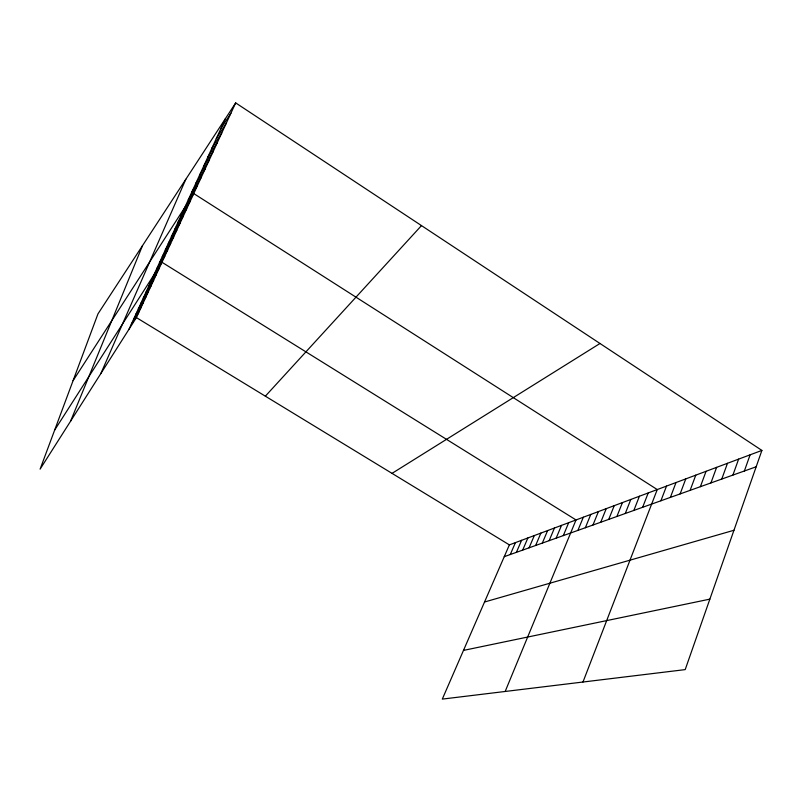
<?xml version="1.0" encoding="UTF-8"?>
<svg xmlns="http://www.w3.org/2000/svg" width="802" height="802" viewBox="0 0 802 802"><rect width="100%" height="100%" fill="white"/><g stroke="black" fill="none" stroke-linecap="round" stroke-linejoin="round"><path stroke-width="1.2" d="M761.9 450.413L685.199 669.61L442.303 699.103L509.38 544.879L761.9 450.413L235.678 102.897L97.964 313.873L40.1 469.15L136.4 317.602L235.678 102.897M744.376 470.995L750.101 454.834M732.908 475.085L738.622 459.125M721.76 479.065L727.474 463.295M710.923 482.934L716.617 467.355M700.377 486.694L706.061 471.305M690.111 490.353L695.785 475.155M680.116 493.922L685.77 478.894M670.382 497.4L676.016 482.543M660.898 500.779L666.512 486.102M582.974 682.021L657.249 489.561L193.753 193.563L73.082 380.649M642.633 507.295L648.227 492.939M633.851 510.433L639.415 496.237M625.269 513.501L630.813 499.456M616.898 516.478L622.422 502.593M608.728 519.395L614.232 505.661M600.758 522.242L606.232 508.648M592.959 525.029L598.422 511.576M585.35 527.746L590.783 514.433M70.596 421.16L142.525 245.602M577.911 530.393L583.325 517.22M505.17 691.464L576.026 519.947L161.984 262.284L54.666 430.072M563.315 535.606L568.678 522.703M556.157 538.162L561.5 525.39M549.159 540.658L554.473 528.017M542.322 543.094L547.606 530.583M535.626 545.49L540.889 533.099M529.079 547.826L534.312 535.556M522.673 550.112L527.886 537.962M516.398 552.347L521.591 540.317M510.262 554.533L515.425 542.623M100.821 373.592L185.813 179.287M129.062 329.151L225.492 118.516M131.287 324.289L138.696 312.63M145.794 292.6L153.663 280.269M143.227 298.194L151.017 285.983M140.731 303.657L148.44 291.567M138.285 309.001L145.914 297.011M135.899 314.214L143.458 302.344M133.563 319.306L141.052 307.547M159.418 262.835L167.708 249.903M156.611 268.981L164.811 256.169M151.107 280.991L159.137 268.429M148.42 286.865L156.37 274.424M171.397 236.66L180.049 223.207M168.29 243.467L176.841 230.134M165.252 250.084L173.723 236.891M162.295 256.54L170.676 243.477M181.252 215.157L190.194 201.282M177.874 222.515L186.716 208.781M174.595 229.683L183.337 216.089M195.708 183.568L205.071 169.102M191.939 191.798L201.192 177.483M188.269 199.808L197.422 185.643M207.698 157.372L217.402 142.435M203.578 166.365L213.172 151.588M199.588 175.097L209.061 160.47M220.831 128.691L230.896 113.252M216.319 138.545L226.254 123.277M211.939 148.109L221.763 133.002M265.352 396.178L421.481 225.603M392.028 473.37L599.986 343.487M504.247 556.678L756.176 466.784M484.538 602.011L733.96 530.272M463.486 650.402L709.86 599.134M136.4 317.602L509.38 544.879"/></g></svg>
